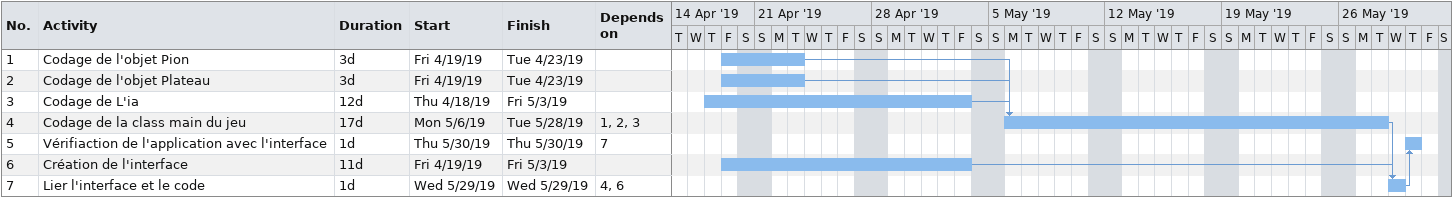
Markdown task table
| ID | Task | Duration | Start | Finish | Predecessors |
|---|---|---|---|---|---|
| 1 | Codage de l'objet Pion | 3d | 2019-04-19 | 2019-04-23 |  |
| 2 | Codage de l'objet Plateau | 3d | 2019-04-19 | 2019-04-23 |  |
| 3 | Codage de L'ia | 12d | 2019-04-18 | 2019-05-03 |  |
| 4 | Codage de la class main du jeu | 17d | 2019-05-06 | 2019-05-28 | 1, 2, 3 |
| 5 | Vérifiaction de l'application avec l'interface | 1d | 2019-05-30 | 2019-05-30 | 7 |
| 6 | Création de l'interface | 11d | 2019-04-19 | 2019-05-03 |  |
| 7 | Lier l'interface et le code | 1d | 2019-05-29 | 2019-05-29 | 4, 6 |
